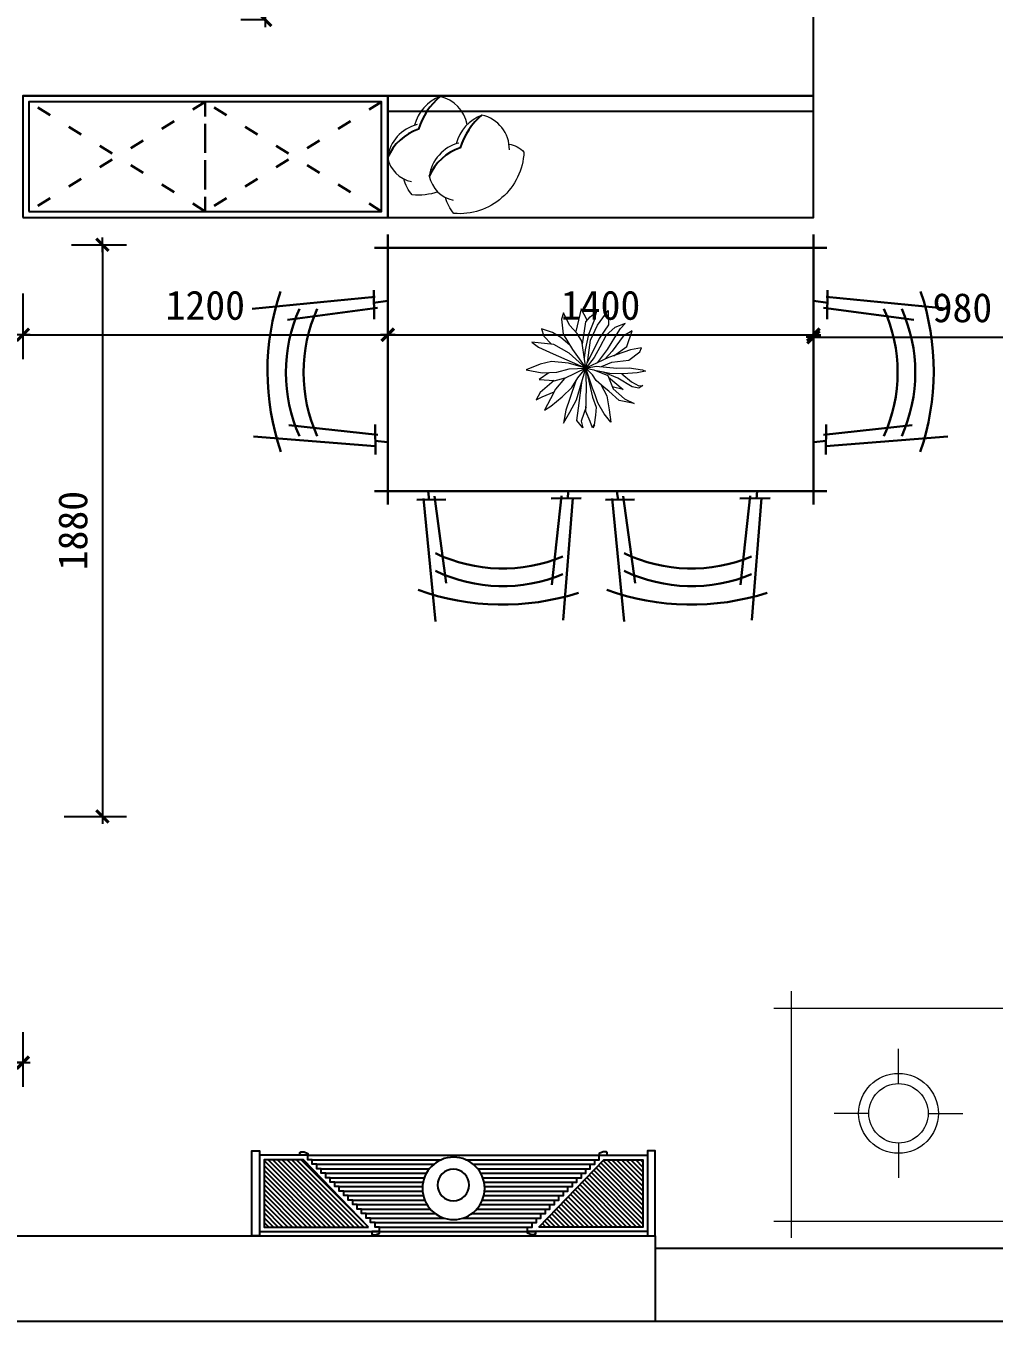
# Model space of a CAD drawing. Header units: millimetres. Extents: x -113526 to 211532, y -79714 to 28306.
# Drawn here: x 127512 to 130696, y -13280 to -9020 of the extents above; entities that cross this region are included whole.
import ezdxf

# ---------------------------------------------------------------- set-up
doc = ezdxf.new("R2010")
doc.units = ezdxf.units.MM
doc.header["$PDMODE"] = 35
doc.linetypes.add('ACAD_ISO03W100', pattern=[30, 12, -18])
doc.linetypes.add('CONTINOUS', pattern=[0])
for name, color, linetype in [('$Longfin_AP_HATCH', 1, 'Continuous'), ('3粗线2 家具造型  - 7号线', 7, 'Continuous'), ('平面。', 4, 'Continuous'), ('标注', 8, 'Continuous')]:
    doc.layers.add(name, color=color, linetype=linetype)
for name, color, linetype, lineweight in [('0.15', 3, 'Continuous', 15), ('WALL', 160, 'Continuous', 30), ('地面', 155, 'Continuous', 5), ('墙线', 7, 'CONTINOUS', 30), ('家具线', 135, 'Continuous', 18), ('植物', 64, 'Continuous', 9)]:
    doc.layers.add(name, color=color, linetype=linetype, lineweight=lineweight)
doc.styles.add('DIM', font='txt')
doc.styles.add('标准', font='simhei.ttf')
doc.dimstyles.new('A3 HBA_80', dxfattribs={"dimscale": 80, "dimtxt": 2, "dimasz": 0.03, "dimexe": 2, "dimexo": 2.5, "dimgap": 0.6, "dimtad": 1, "dimdec": 0, "dimzin": 0, "dimdsep": 46, "dimtxsty": '标准', "dimblk": 'HBA_DIMENSION_TICK', "dimcen": 0, "dimclrd": 1, "dimclre": 1, "dimclrt": 2, "dimadec": 0, "dimazin": 0, "dimtfac": 1, "dimtdec": 0, "dimtix": 1, "dimtmove": 2, "dimatfit": 3, "dimldrblk": 'DOT', "dimfxl": 1, "dimtvp": 1, "dimtolj": 1, "dimtzin": 0, "dimarcsym": 0})

# ---------------------------------------------------------------- blocks, each defined once
blk = doc.blocks.new('dsfbN')
at = {"color": 8}
blk.add_lwpolyline([(173732475.5, 71137090.8, -0.14773), (173732557.5, 71136951.3, -0.213343), (173732677.8, 71136828.2, -0.178662)], format="xyb", dxfattribs=at)
at = {"layer": '0.15', "color": 4, "linetype": 'ByBlock'}
for points in [[(173732355.2, 71136954, -0.356772), (173732475.5, 71137090.8, -0.249542), (173732574.6, 71136966.9, 9.61688)], [(173732358.1, 71136978.1, 0.165541), (173732295, 71136948.5, 0.425989), (173732568.4, 71136680.5, 0.121523), (173732606.1, 71136744.1, -7.115464)], [(173732564, 71136970.6, -0.306663), (173732677.8, 71136828.2, -0.30633), (173732573.9, 71136735.2, 0.872847)]]:
    blk.add_lwpolyline(points, format="xyb", dxfattribs=at)
blk = doc.blocks.new('DGBAehnrgm')
at = {"color": 8}
blk.add_lwpolyline([(173732475.5, 71137090.8, -0.14773), (173732557.5, 71136951.3, -0.213343), (173732677.8, 71136828.2, -0.178662)], format="xyb", dxfattribs=at)
at = {"layer": '0.15', "color": 4, "linetype": 'ByBlock'}
for points in [[(173732358.9, 71136981.9, -0.302541), (173732475.5, 71137090.8, -0.249542), (173732574.6, 71136966.9)], [(173732564, 71136970.6, -0.306663), (173732677.8, 71136828.2, -0.30633), (173732573.9, 71136735.2, 0.872847)], [(173732463.8, 71136698.6, 0.100993), (173732568.4, 71136680.5, 0.121523), (173732606.1, 71136744.1)]]:
    blk.add_lwpolyline(points, format="xyb", dxfattribs=at)
at = {"layer": '$Longfin_AP_HATCH', "color": 2}
blk.add_blockref('dsfbN', (-175.5, -66.5), dxfattribs=at)
blk = doc.blocks.new('HBA_DIMENSION_TICK')
at = {"color": 0, "linetype": 'ByBlock'}
for p, q in [((-10, 0), (0, 0)), ((0, 0), (10, 0))]:
    blk.add_line(p, q, dxfattribs=at)
at = {"color": 50, "linetype": 'ByBlock'}
blk.add_solid([(-10, -7), (-7, -10), (7, 10), (10, 7)], dxfattribs=at)
blk = doc.blocks.new('*D225')
at = {"color": 157, "lineweight": -2, "transparency": 16777216}
for p, q in [((125102.1, -12329.7), (125102.1, -12509.7)), ((127502.1, -12329.7), (127502.1, -12509.7)), ((127499.7, -12429.7), (125104.5, -12429.7))]:
    blk.add_line(p, q, dxfattribs=at)
at = {"layer": 'Defpoints', "color": 0, "transparency": 16777216}
for p in [(125102.1, -12169.7), (127502.1, -12169.7), (125102.1, -12429.7)]:
    blk.add_point(p, dxfattribs=at)
at = {"color": 157, "lineweight": -2, "transparency": 16777216, "xscale": 2.4, "yscale": 2.4, "zscale": 2.4, "rotation": 180}
blk.add_blockref('HBA_DIMENSION_TICK', (125102.1, -12429.7), dxfattribs=at)
at = {"color": 157, "lineweight": -2, "transparency": 16777216, "xscale": 2.4, "yscale": 2.4, "zscale": 2.4}
blk.add_blockref('HBA_DIMENSION_TICK', (127502.1, -12429.7), dxfattribs=at)
at = {"color": 2, "transparency": 16777216, "insert": (126302.1, -12333.2), "char_height": 96, "attachment_point": 5, "style": '标准'}
blk.add_mtext('\\A1;2400', dxfattribs=at)
blk = doc.blocks.new('_Dot')
at = {"color": 0, "linetype": 'ByBlock', "lineweight": -2}
blk.add_line((-0.5, 0), (-1, 0), dxfattribs=at)
at = {"color": 0, "linetype": 'ByBlock', "const_width": 0.5}
blk.add_lwpolyline([(-0.25, 0, 1), (0.25, 0, 1)], format="xyb", close=True, dxfattribs=at)
blk = doc.blocks.new('*D230')
at = {"color": 157, "lineweight": -2, "transparency": 16777216}
for p, q in [((128299.3, -7609.7), (128219.3, -7609.7)), ((128299.3, -8997.3), (128299.3, -7612.1)), ((128299.3, -8999.7), (128219.3, -8999.7))]:
    blk.add_line(p, q, dxfattribs=at)
at = {"layer": 'Defpoints', "color": 0, "transparency": 16777216}
for p in [(128299.3, -7609.7), (128325.6, -7609.7), (128325.6, -8999.7)]:
    blk.add_point(p, dxfattribs=at)
at = {"color": 157, "lineweight": -2, "transparency": 16777216, "xscale": 2.4, "yscale": 2.4, "zscale": 2.4}
for p, rotation in [((128299.3, -7609.7), 90), ((128299.3, -8999.7), 270)]:
    blk.add_blockref('HBA_DIMENSION_TICK', p, dxfattribs=dict(at, rotation=rotation))
at = {"color": 2, "transparency": 16777216, "insert": (128202.7, -8304.7), "char_height": 96, "attachment_point": 5, "rotation": 90, "style": '标准'}
blk.add_mtext('\\A1;1390', dxfattribs=at)
blk = doc.blocks.new('sdfghgmd')
at = {"layer": 'WALL', "color": 4}
for p, q in [((129929.7, -10325), (129898.8, -10725.7)), ((130350, -10320.7), (130389.5, -10725.2)), ((129750.7, -10722.9), (129750.7, -12210.4)), ((129970, -10725), (129870.5, -10726)), ((129915.4, -10723.9), (129911, -10766.6)), ((130411.1, -10720.5), (130315.8, -10721.5)), ((130370.3, -10719.3), (130376.1, -10766.6)), ((130550.7, -12210.4), (130550.7, -10722.9)), ((130594.4, -10766.6), (129706.9, -10766.6)), ((129721.6, -10862.5), (129722.6, -10957.9)), ((129321.8, -10923.7), (129726.3, -10884.1)), ((129720.3, -10903.4), (129750.7, -10899.6)), ((129726.1, -11303.6), (129727.1, -11403.1)), ((129326, -11343.9), (129726.8, -11374.9)), ((129725, -11358.3), (129750.7, -11360.9)), ((129721.6, -11483.3), (129722.6, -11578.6)), ((129321.8, -11544.4), (129726.3, -11504.9)), ((129720.3, -11524.1), (129750.7, -11520.4)), ((129726.1, -11924.3), (129727.1, -12023.8)), ((129326, -11964.6), (129726.8, -11995.6)), ((129725, -11979), (129750.7, -11981.6)), ((129706.9, -12166.6), (130594.4, -12166.6)), ((129915.4, -12209.4), (129911, -12166.6)), ((130370.3, -12214), (130376.1, -12166.6)), ((129970, -12208.3), (129870.5, -12207.3)), ((129929.7, -12608.3), (129898.8, -12207.6)), ((130411.1, -12212.8), (130315.8, -12211.8)), ((130350, -12612.6), (130389.5, -12208.1))]:
    blk.add_line(p, q, dxfattribs=at)
at = {"layer": 'WALL', "color": 8}
for p, q in [((130314.3, -10436.8), (130353.1, -10733.3)), ((129967.8, -10441.5), (129935.3, -10733.7)), ((129448.1, -10959.3), (129734.4, -10920.6)), ((129442.6, -11305.8), (129734.8, -11338.3)), ((129448.1, -11580), (129734.4, -11541.3)), ((129442.6, -11926.5), (129734.8, -11959.1)), ((129967.8, -12491.8), (129935.3, -12199.6)), ((130314.3, -12496.5), (130353.1, -12200))]:
    blk.add_line(p, q, dxfattribs=at)
at = {"layer": 'WALL', "color": 4}
for centre, radius, start, end in [((130145, -11193.4), 822.3, 71.4009, 108.8399), ((130199.7, -11143.8), 822.6, 160.2861, 197.7196), ((130199.7, -11764.5), 822.6, 160.2861, 197.7196), ((130145, -11739.9), 822.3, 251.1601, 288.5991)]:
    blk.add_arc(centre, radius, start, end, dxfattribs=at)
at = {"layer": 'WALL', "color": 8}
for centre, radius, start, end in [((130140.4, -10942.8), 511.2, 65.8292, 114.1708), ((130141, -11001), 511.2, 65.8292, 114.1708), ((129949.2, -11144.7), 511.5, 154.4276, 202.7549), ((130007.4, -11144.1), 511.5, 154.4276, 202.7549), ((130007.4, -11764.9), 511.5, 154.4276, 202.7549), ((129949.2, -11765.5), 511.5, 154.4276, 202.7549), ((130141, -11932.3), 511.2, 245.8292, 294.1708), ((130140.4, -11990.5), 511.2, 245.8292, 294.1708)]:
    blk.add_arc(centre, radius, start, end, dxfattribs=at)
at = {"layer": '标注', "color": 8}
blk.add_line((129969, -11445.1), (129959.2, -11440.3), dxfattribs=at)
at = {"layer": '植物', "color": 8, "lineweight": 5}
for p, q in [((130149.9, -11221.5), (130140.1, -11274)), ((130167.9, -11268.3), (130149.9, -11221.5)), ((130240.3, -11240.9), (130223.7, -11262.7)), ((130232.7, -11312.7), (130240.3, -11240.9)), ((130016.5, -11282), (130030, -11303)), ((130054.2, -11301.4), (130016.5, -11282)), ((130075.3, -11267.5), (130050.4, -11254.6)), ((130050.4, -11254.6), (130060.2, -11274.8)), ((130060.2, -11274.8), (130076.8, -11313.5)), ((130114.4, -11314.3), (130075.3, -11267.5)), ((130117.5, -11264.3), (130114.4, -11314.3)), ((130140.1, -11296.6), (130117.5, -11264.3)), ((130140.1, -11274), (130141.6, -11323.2)), ((130177, -11305.5), (130167.9, -11268.3)), ((130223.7, -11262.7), (130201.9, -11310.3)), ((130259.9, -11279.6), (130234.2, -11305.5)), ((130284.7, -11272.3), (130259.9, -11279.6)), ((130272.7, -11308.7), (130284.7, -11272.3)), ((130030, -11303), (130060.2, -11340.2)), ((130085.8, -11318.4), (130054.2, -11301.4)), ((130121.2, -11348.2), (130085.8, -11318.4)), ((130113.7, -11314.3), (130122.7, -11349.9)), ((130141.6, -11323.2), (130152.9, -11362.8)), ((130201.9, -11310.3), (130155.2, -11418.1)), ((130171.7, -11361.2), (130177, -11305.5)), ((130204.1, -11362.8), (130232.7, -11312.7)), ((130256.1, -11336.1), (130272.7, -11308.7)), ((130017.2, -11352.3), (129974.3, -11344.2)), ((129974.3, -11344.2), (130009.7, -11366)), ((130009.7, -11366), (130051.1, -11387)), ((130054.9, -11365.2), (130017.2, -11352.3)), ((130113.4, -11385.4), (130054.9, -11365.2)), ((130060.2, -11340.2), (130091.8, -11371.7)), ((130091.8, -11371.7), (130123.5, -11391.8)), ((130155.2, -11418.1), (130121.2, -11348.2)), ((130152.9, -11362.8), (130155.2, -11418.1)), ((130155.2, -11418.1), (130171.7, -11361.2)), ((130155.2, -11418.1), (130204.1, -11362.8)), ((130216.2, -11374.1), (130155.2, -11418.1)), ((130266.7, -11343.4), (130216.2, -11374.1)), ((130230.9, -11365.1), (130256.1, -11336.1)), ((130315.6, -11337.8), (130266.7, -11343.4)), ((130268.9, -11389.4), (130296, -11364.4)), ((130296, -11364.4), (130336.7, -11344.2)), ((130336.7, -11344.2), (130315.6, -11337.8)), ((129959.2, -11408), (129982.6, -11388.6)), ((129980.3, -11402.3), (129959.2, -11408)), ((130027.8, -11418.8), (129980.3, -11402.3)), ((129982.6, -11388.6), (130023.3, -11394.3)), ((130023.3, -11394.3), (130115.6, -11406.3)), ((130051.1, -11387), (130155.2, -11418.1)), ((130123.5, -11391.8), (130155.2, -11418.1)), ((130155.2, -11418.1), (130200.3, -11411.2)), ((130214.7, -11416.1), (130187.3, -11413)), ((130200.3, -11411.2), (130243.3, -11404.8)), ((130265.9, -11427.4), (130214.7, -11416.1)), ((130233.5, -11407.2), (130307.3, -11417.7)), ((130243.3, -11404.8), (130268.9, -11389.4)), ((130350.3, -11403.1), (130275.7, -11385.4)), ((130312.3, -11422), (130350.3, -11403.1)), ((129959.2, -11440.3), (129979.6, -11432.2)), ((129999.9, -11450), (129969, -11445.1)), ((129979.6, -11432.2), (130012, -11418.5)), ((130026.3, -11451.6), (129999.9, -11450)), ((130004.4, -11478.2), (130041.3, -11457.2)), ((130012, -11418.5), (130048.9, -11419.3)), ((130059.4, -11439.5), (130026.3, -11451.6)), ((130041.3, -11457.2), (130067, -11448.4)), ((130048.9, -11419.3), (130095.6, -11420.1)), ((130155.2, -11418.1), (130059.4, -11439.5)), ((130067, -11448.4), (130089.6, -11440.3)), ((130089.6, -11440.3), (130155.2, -11418.1)), ((130091.1, -11478.2), (130114.4, -11452.4)), ((130095.6, -11420.1), (130155.2, -11418.1)), ((130114.4, -11452.4), (130133.3, -11439.5)), ((130149.9, -11444.3), (130130.3, -11490.3)), ((130133.3, -11439.5), (130155.2, -11418.1)), ((130137.8, -11496.8), (130146, -11453.3)), ((130155.2, -11418.1), (130149.9, -11444.3)), ((130161.9, -11451.6), (130154.4, -11520.2)), ((130190.5, -11445.9), (130155.2, -11418.1)), ((130155.2, -11418.1), (130161.9, -11451.6)), ((130189.8, -11492.7), (130155.2, -11418.1)), ((130155.2, -11418.1), (130181.5, -11424.9)), ((130252.3, -11462.1), (130172.9, -11422.7)), ((130172.9, -11456.3), (130216.2, -11489.5)), ((130181.5, -11424.9), (130247.1, -11433.8)), ((130224.5, -11464.5), (130190.5, -11445.9)), ((130247.1, -11433.8), (130296, -11456.4)), ((130309.6, -11444.3), (130265.9, -11427.4)), ((130296, -11456.4), (130345, -11492)), ((130307.3, -11417.7), (130323.9, -11432.2)), ((130346.5, -11454.8), (130309.6, -11444.3)), ((130323.9, -11432.2), (130336.7, -11449.2)), ((130336.7, -11449.2), (130346.5, -11454.8)), ((129977.3, -11500), (130004.4, -11478.2)), ((130018, -11495.2), (129977.3, -11500)), ((130064, -11487.1), (130018, -11495.2)), ((130048.1, -11527.5), (130079, -11493.6)), ((130100.8, -11467.4), (130064, -11487.1)), ((130079, -11493.6), (130091.1, -11478.2)), ((130125, -11492.7), (130084.3, -11541.2)), ((130130.3, -11490.3), (130087.3, -11508.1)), ((130122, -11523.4), (130141.9, -11476.1)), ((130136.3, -11540.4), (130137.8, -11496.8)), ((130159.9, -11470.1), (130174.7, -11503.3)), ((130210.9, -11504.9), (130185.3, -11481.4)), ((130215.4, -11565.4), (130189.8, -11492.7)), ((130216.2, -11489.5), (130256.1, -11513.7)), ((130263.6, -11485.5), (130224.5, -11464.5)), ((130297.5, -11492.7), (130252.3, -11462.1)), ((130288.5, -11513.7), (130263.6, -11485.5)), ((130345, -11492), (130297.5, -11492.7)), ((130039.1, -11577.5), (130048.1, -11527.5)), ((130087.3, -11508.1), (130054.2, -11545.2)), ((130084.3, -11541.2), (130093.3, -11504.9)), ((130093.3, -11570.3), (130122, -11523.4)), ((130136.4, -11536.4), (130109.9, -11568.6)), ((130139.3, -11586.4), (130136.3, -11540.4)), ((130154.4, -11520.2), (130155.9, -11560.6)), ((130174.7, -11503.3), (130180.8, -11559)), ((130196, -11510.4), (130226.7, -11553.3)), ((130259.9, -11541.2), (130210.9, -11504.9)), ((130256.1, -11513.7), (130285.5, -11532.3)), ((130277.9, -11570.3), (130259.9, -11541.2)), ((130285.5, -11532.3), (130302.1, -11547.7)), ((130302.1, -11547.7), (130288.5, -11513.7)), ((130054.2, -11545.2), (130039.1, -11577.5)), ((130088.8, -11592.1), (130093.3, -11570.3)), ((130109.9, -11568.6), (130097.1, -11592.1)), ((130145.3, -11614.7), (130139.3, -11586.4)), ((130155.9, -11560.6), (130149.1, -11605)), ((130180.8, -11559), (130208.6, -11596.1)), ((130222.2, -11601.7), (130215.4, -11565.4)), ((130226.7, -11553.3), (130277.9, -11570.3)), ((130097.9, -11605.8), (130088.8, -11592.1)), ((130097.1, -11592.1), (130097.9, -11605.8)), ((130149.1, -11605), (130145.3, -11614.7)), ((130208.6, -11596.1), (130222.2, -11601.7))]:
    blk.add_line(p, q, dxfattribs=at)
at = {"layer": '植物', "color": 8, "lineweight": 5, "style": 'DIM', "flags": 1}
for tag in ['XVALUE', 'YVALUE']:
    blk.add_attdef(tag, (130155.2, -11418.1), '', height=0.00258, rotation=180, dxfattribs=at)
blk = doc.blocks.new('fgmfgh')
at = {"color": 252, "ltscale": 0.01, "true_color": 0x939598}
for p, q in [((131387.3, -21090.7), (131387.3, -20314.7)), ((132087.3, -20314.7), (132087.3, -21094.8)), ((132219.7, -21094.8), (132219.7, -20318.7)), ((132919.7, -20318.7), (132919.7, -21098.8)), ((131354.3, -20356.8), (132130.4, -20356.8)), ((132186.7, -20360.9), (132962.8, -20360.9)), ((132219.7, -20569.4), (132087.3, -20569.4)), ((132126.2, -21056.8), (131344, -21056.8)), ((132958.6, -21060.9), (132176.4, -21060.9))]:
    blk.add_line(p, q, dxfattribs=at)
at = {"layer": '地面', "color": 4}
for p, q in [((133987.4, -22197.5), (133987.4, -20616.4)), ((131187.8, -21422.2), (131187.8, -22222.5)), ((131121.3, -22143.8), (134041.9, -22143.8))]:
    blk.add_line(p, q, dxfattribs=at)
at = {"layer": '地面', "color": 8}
for p, q in [((134145.7, -22356.2), (134145.7, -20939.3)), ((131028, -21360.2), (131028, -22381.2)), ((130381.9, -21761.1), (130381.9, -21646.9)), ((130284.2, -21858.8), (130170.1, -21858.8)), ((130479.5, -21858.8), (130593.7, -21858.8)), ((130381.9, -21956.4), (130381.9, -22070.6)), ((130953.3, -22285.7), (134208.4, -22285.7))]:
    blk.add_line(p, q, dxfattribs=at)
blk.add_circle((130381.9, -21858.8), 97.6, dxfattribs=at)
at = {"layer": '家具线'}
for p, q in [((133287.4, -20611), (133287.4, -21422.2)), ((134041.9, -20655.1), (133252.2, -20655.1)), ((134196, -20966.2), (134003.8, -20966.2)), ((130029.4, -21456.8), (130029.4, -22268.2)), ((130729.4, -21456.8), (130729.4, -22268.2)), ((130795.6, -21514.5), (129972.2, -21514.5)), ((130795.6, -22214.5), (129972.2, -22214.5))]:
    blk.add_line(p, q, dxfattribs=at)
at = {"layer": '家具线', "color": 8}
for p, q in [((134003.8, -22200.1), (134003.8, -20617)), ((131171.4, -21422.6), (131171.4, -22223.1)), ((131887.8, -22143.8), (131887.8, -21422.6)), ((132587.8, -22143.8), (132587.8, -21422.6)), ((133287.8, -22143.8), (133287.8, -21422.6)), ((133287.4, -22160.2), (131120.9, -22160.2)), ((131121.3, -22160.2), (134041.9, -22160.2))]:
    blk.add_line(p, q, dxfattribs=at)
at = {"layer": '家具线', "color": 4}
for p, q in [((134162.1, -22356.2), (134162.1, -20939.3)), ((131011.6, -21360.2), (131011.6, -22381.2)), ((133287.4, -21422.2), (130954.6, -21422.2)), ((130953.3, -22302.1), (134208.4, -22302.1))]:
    blk.add_line(p, q, dxfattribs=at)
at = {"layer": '家具线', "color": 8}
blk.add_circle((130381.9, -21858.8), 131.2, dxfattribs=at)
blk = doc.blocks.new('*D269')
at = {"color": 157, "lineweight": -2, "transparency": 16777216}
for p, q in [((127662.1, -9739.7), (127843.5, -9739.7)), ((127763.5, -9742.1), (127763.5, -11617.4)), ((127638.1, -11619.8), (127843.5, -11619.8))]:
    blk.add_line(p, q, dxfattribs=at)
at = {"layer": 'Defpoints', "color": 0, "transparency": 16777216}
for p in [(127502.1, -9739.7), (127478.1, -11619.8), (127763.5, -11619.8)]:
    blk.add_point(p, dxfattribs=at)
at = {"color": 157, "lineweight": -2, "transparency": 16777216, "xscale": 2.4, "yscale": 2.4, "zscale": 2.4}
for p, rotation in [((127763.5, -9739.7), 90), ((127763.5, -11619.8), 270)]:
    blk.add_blockref('HBA_DIMENSION_TICK', p, dxfattribs=dict(at, rotation=rotation))
at = {"color": 2, "transparency": 16777216, "insert": (127667, -10679.8), "char_height": 96, "attachment_point": 5, "rotation": 90, "style": '标准'}
blk.add_mtext('\\A1;1880', dxfattribs=at)
blk = doc.blocks.new('*D270')
at = {"color": 157, "lineweight": -2, "transparency": 16777216}
for p, q in [((128702.1, -9809.7), (128702.1, -10115.6)), ((127502.1, -9899.7), (127502.1, -10115.6)), ((127504.5, -10035.6), (128699.7, -10035.6))]:
    blk.add_line(p, q, dxfattribs=at)
at = {"layer": 'Defpoints', "color": 0, "transparency": 16777216}
for p in [(128702.1, -9649.7), (127502.1, -9739.7), (128702.1, -10035.6)]:
    blk.add_point(p, dxfattribs=at)
at = {"color": 157, "lineweight": -2, "transparency": 16777216, "xscale": 2.4, "yscale": 2.4, "zscale": 2.4, "rotation": 180}
blk.add_blockref('HBA_DIMENSION_TICK', (127502.1, -10035.6), dxfattribs=at)
at = {"color": 157, "lineweight": -2, "transparency": 16777216, "xscale": 2.4, "yscale": 2.4, "zscale": 2.4}
blk.add_blockref('HBA_DIMENSION_TICK', (128702.1, -10035.6), dxfattribs=at)
at = {"color": 2, "transparency": 16777216, "insert": (128102.1, -9939.1), "char_height": 96, "attachment_point": 5, "style": '标准'}
blk.add_mtext('\\A1;1200', dxfattribs=at)
blk = doc.blocks.new('*D271')
at = {"color": 157, "lineweight": -2, "transparency": 16777216}
for p, q in [((128702.1, -9809.7), (128702.1, -10115.6)), ((130102.1, -9809.7), (130102.1, -10115.6)), ((128704.5, -10035.6), (130099.7, -10035.6))]:
    blk.add_line(p, q, dxfattribs=at)
at = {"layer": 'Defpoints', "color": 0, "transparency": 16777216}
for p in [(128702.1, -9649.7), (130102.1, -9649.7), (130102.1, -10035.6)]:
    blk.add_point(p, dxfattribs=at)
at = {"color": 157, "lineweight": -2, "transparency": 16777216, "xscale": 2.4, "yscale": 2.4, "zscale": 2.4, "rotation": 180}
blk.add_blockref('HBA_DIMENSION_TICK', (128702.1, -10035.6), dxfattribs=at)
at = {"color": 157, "lineweight": -2, "transparency": 16777216, "xscale": 2.4, "yscale": 2.4, "zscale": 2.4}
blk.add_blockref('HBA_DIMENSION_TICK', (130102.1, -10035.6), dxfattribs=at)
at = {"color": 2, "transparency": 16777216, "insert": (129402.1, -9939.1), "char_height": 96, "attachment_point": 5, "style": '标准'}
blk.add_mtext('\\A1;1400', dxfattribs=at)
blk = doc.blocks.new('hhgg')
at = {"layer": '平面。', "ltscale": 2}
h = blk.add_hatch(dxfattribs=at)
h.set_pattern_fill('_USER', color=250, scale=15, angle=45, style=0, pattern_type=0)
h.set_pattern_definition([(45, (-25802.984, 106574.433), (-10.6066, 10.6066), [])])
h.paths.add_polyline_path([(-25302.7, 106874.4), (-25593, 106574.4), (-25768, 106574.4), (-25768, 106874.4)])
h = blk.add_hatch(dxfattribs=at)
h.set_pattern_fill('_USER', color=250, scale=15, angle=45, style=0, pattern_type=0)
h.set_pattern_definition([(45, (-332295.21, -92649.245), (-10.6066017, 10.6066017), [])])
h.paths.add_polyline_path([(-24078, 106874.4), (-24543.3, 106874.4), (-24253, 106574.4), (-24078, 106574.4)])
at = {"color": 4, "ltscale": 2}
for points in [[(-25823, 106914.4), (-25823, 106534.4), (-25788, 106534.4), (-25788, 106534.4), (-25788, 106914.4), (-25823, 106914.4), (-25823, 106914.4)], [(-24023, 106914.4), (-24023, 106534.4), (-24058, 106534.4), (-24058, 106534.4), (-24058, 106914.4), (-24023, 106914.4), (-24023, 106914.4)]]:
    blk.add_lwpolyline(points, dxfattribs=at)
at = {"layer": '3粗线2 家具造型  - 7号线', "color": 250}
for points in [[(-25253, 106894.4), (-25288, 106894.4), (-25288, 106906.2), (-25284.8, 106906.2), (-25284.8, 106909.4), (-25270.1, 106909.4), (-25270.1, 106909.4), (-25253, 106901.7), (-25253, 106901.7), (-25253, 106894.4)], [(-24593, 106894.4), (-24558, 106894.4), (-24558, 106906.2), (-24561.2, 106906.2), (-24561.2, 106909.4), (-24575.9, 106909.4), (-24575.9, 106909.4), (-24593, 106901.7), (-24593, 106901.7), (-24593, 106894.4)], [(-25573, 106554.4), (-25608, 106554.4), (-25608, 106542.7), (-25604.8, 106542.7), (-25604.8, 106539.5), (-25590.1, 106539.5), (-25590.1, 106539.5), (-25573, 106547.2), (-25573, 106547.2), (-25573, 106554.4)], [(-24273, 106554.4), (-24238, 106554.4), (-24238, 106542.7), (-24241.2, 106542.7), (-24241.2, 106539.5), (-24255.9, 106539.5), (-24255.9, 106539.5), (-24273, 106547.2), (-24273, 106547.2), (-24273, 106554.4)]]:
    blk.add_lwpolyline(points, close=True, dxfattribs=at)
at = {"layer": '平面。', "color": 4, "ltscale": 2}
for p, q in [((-25253, 106894.4), (-24593, 106894.4)), ((-25573, 106554.4), (-24273, 106554.4))]:
    blk.add_line(p, q, dxfattribs=at)
at = {"layer": '平面。', "color": 250, "ltscale": 2}
for p, q in [((-25273, 106854.4), (-24573, 106854.4)), ((-25253, 106874.4), (-24593, 106874.4)), ((-25333, 106794.4), (-25026.8, 106794.4)), ((-25313, 106814.4), (-25004.8, 106814.4)), ((-25293, 106834.4), (-24965.4, 106834.4)), ((-24880.6, 106834.4), (-24553, 106834.4)), ((-24841.2, 106814.4), (-24533, 106814.4)), ((-24819.1, 106794.4), (-24513, 106794.4)), ((-25393, 106734.4), (-25058.1, 106734.4)), ((-25373, 106754.4), (-25051.7, 106754.4)), ((-25353, 106774.4), (-25041.6, 106774.4)), ((-24804.4, 106774.4), (-24493, 106774.4)), ((-24794.3, 106754.4), (-24473, 106754.4)), ((-24787.9, 106734.4), (-24453, 106734.4)), ((-25453, 106674.4), (-25059.1, 106674.4)), ((-25433, 106694.4), (-25061.7, 106694.4)), ((-25413, 106714.4), (-25061.4, 106714.4)), ((-24786.9, 106674.4), (-24393, 106674.4)), ((-24784.6, 106714.4), (-24433, 106714.4)), ((-24784.3, 106694.4), (-24413, 106694.4)), ((-25513, 106614.4), (-25030.7, 106614.4)), ((-25493, 106634.4), (-25044.3, 106634.4)), ((-25473, 106654.4), (-25053.5, 106654.4)), ((-24815.3, 106614.4), (-24333, 106614.4)), ((-24801.7, 106634.4), (-24353, 106634.4)), ((-24792.5, 106654.4), (-24373, 106654.4)), ((-25553, 106574.4), (-24977.6, 106574.4)), ((-25533, 106594.4), (-25010.7, 106594.4)), ((-24868.3, 106574.4), (-24293, 106574.4)), ((-24835.3, 106594.4), (-24313, 106594.4))]:
    blk.add_line(p, q, dxfattribs=at)
at = {"layer": '平面。', "color": 4, "ltscale": 2}
for points in [[(-25253, 106894.4), (-25253, 106874.4), (-25273, 106874.4), (-25273, 106854.4), (-25293, 106854.4), (-25293, 106834.4), (-25313, 106834.4), (-25313, 106814.4), (-25333, 106814.4), (-25333, 106794.4), (-25353, 106794.4), (-25353, 106774.4), (-25373, 106774.4), (-25373, 106754.4), (-25393, 106754.4), (-25393, 106734.4), (-25413, 106734.4), (-25413, 106714.4), (-25433, 106714.4), (-25433, 106694.4), (-25453, 106694.4), (-25453, 106674.4), (-25473, 106674.4), (-25473, 106654.4), (-25493, 106654.4), (-25493, 106634.4), (-25513, 106634.4), (-25513, 106614.4), (-25533, 106614.4), (-25533, 106594.4), (-25553, 106594.4), (-25553, 106574.4), (-25573, 106574.4), (-25573, 106554.4), (-25788, 106554.4)], [(-25788, 106894.4), (-25253, 106894.4)], [(-24593, 106894.4), (-24593, 106874.4), (-24573, 106874.4), (-24573, 106854.4), (-24553, 106854.4), (-24553, 106834.4), (-24533, 106834.4), (-24533, 106814.4), (-24513, 106814.4), (-24513, 106794.4), (-24493, 106794.4), (-24493, 106774.4), (-24473, 106774.4), (-24473, 106754.4), (-24453, 106754.4), (-24453, 106734.4), (-24433, 106734.4), (-24433, 106714.4), (-24413, 106714.4), (-24413, 106694.4), (-24393, 106694.4), (-24393, 106674.4), (-24373, 106674.4), (-24373, 106654.4), (-24353, 106654.4), (-24353, 106634.4), (-24333, 106634.4), (-24333, 106614.4), (-24313, 106614.4), (-24313, 106594.4), (-24293, 106594.4), (-24293, 106574.4), (-24273, 106574.4), (-24273, 106554.4), (-24058, 106554.4)], [(-24058, 106894.4), (-24593, 106894.4)]]:
    blk.add_lwpolyline(points, dxfattribs=at)
at = {"layer": '平面。', "color": 250, "ltscale": 2}
for points in [[(-25233, 106894.4), (-25233, 106894.4)], [(-25302.7, 106874.4), (-25593, 106574.4), (-25768, 106574.4), (-25768, 106874.4), (-25302.7, 106874.4)], [(-24543.3, 106874.4), (-24253, 106574.4), (-24078, 106574.4), (-24078, 106874.4), (-24543.3, 106874.4)]]:
    blk.add_lwpolyline(points, close=True, dxfattribs=at)
blk.add_lwpolyline([(-24553, 106884.4), (-24553, 106884.4)], dxfattribs=at)
for centre, radius in [((-24923, 106702.1), 138.9), ((-24923.8, 106687.1), 70.2)]:
    blk.add_circle(centre, radius, dxfattribs=at)
blk = doc.blocks.new('*D272')
at = {"color": 157, "lineweight": -2, "transparency": 16777216}
for p, q in [((130102.1, -9809.7), (130102.1, -10123.6)), ((131082.1, -9809.7), (131082.1, -10123.6)), ((130104.5, -10043.6), (131079.7, -10043.6))]:
    blk.add_line(p, q, dxfattribs=at)
at = {"layer": 'Defpoints', "color": 0, "transparency": 16777216}
for p in [(130102.1, -9649.7), (131082.1, -9649.7), (131082.1, -10043.6)]:
    blk.add_point(p, dxfattribs=at)
at = {"color": 157, "lineweight": -2, "transparency": 16777216, "xscale": 2.4, "yscale": 2.4, "zscale": 2.4, "rotation": 180}
blk.add_blockref('HBA_DIMENSION_TICK', (130102.1, -10043.6), dxfattribs=at)
at = {"color": 157, "lineweight": -2, "transparency": 16777216, "xscale": 2.4, "yscale": 2.4, "zscale": 2.4}
blk.add_blockref('HBA_DIMENSION_TICK', (131082.1, -10043.6), dxfattribs=at)
at = {"color": 2, "transparency": 16777216, "insert": (130592.1, -9947.1), "char_height": 96, "attachment_point": 5, "style": '标准'}
blk.add_mtext('\\A1;980', dxfattribs=at)

msp = doc.modelspace()

# ---------------------------------------------------------------- linework, layer by layer
at = {"ltscale": 200}
for p, q in [((130102.1, -9249.7), (130102.1, -8349.7)), ((127502.1, -9249.7), (130102.1, -9249.7)), ((127132.1, -12999.7), (129582.1, -12999.7)), ((129582.1, -12999.7), (129582.1, -13279.7)), ((129582.1, -13039.7), (134162.1, -13039.7)), ((126102.1, -13279.7), (135642.1, -13279.7))]:
    msp.add_line(p, q, dxfattribs=at)
at = {"color": 8}
msp.add_line((128702.1, -9299.7), (130102.1, -9299.7), dxfattribs=at)
at = {"color": 4}
for points in [[(127502.1, -9649.7), (128702.1, -9649.7), (128702.1, -9249.7), (127502.1, -9249.7)], [(130102.1, -9249.7), (128702.1, -9249.7), (128702.1, -9649.7), (130102.1, -9649.7)]]:
    msp.add_lwpolyline(points, close=True, dxfattribs=at)
at = {"color": 8}
msp.add_lwpolyline([(127522.1, -9629.7), (128682.1, -9629.7), (128682.1, -9269.7), (127522.1, -9269.7)], close=True, dxfattribs=at)
at = {"layer": '墙线', "color": 250, "linetype": 'ACAD_ISO03W100', "ltscale": 4}
for points in [[(128682.1, -9269.7), (128102.1, -9629.7), (128102.1, -9269.7), (127522.1, -9629.7)], [(128682.1, -9629.7), (128102.1, -9269.7), (128102.1, -9629.7), (127522.1, -9269.7)]]:
    msp.add_lwpolyline(points, dxfattribs=at)

# ---------------------------------------------------------------- block references
at = {"layer": '$Longfin_AP_HATCH', "color": 2, "xscale": -0.7999999999997494, "yscale": 0.7999999999999545, "zscale": 0.8, "rotation": 356.8261118991305}
msp.add_blockref('DGBAehnrgm', (135750777, -64526794.3), dxfattribs=at)
at = {"color": 2, "rotation": 90}
msp.add_blockref('sdfghgmd', (117935.5, -140300.4), dxfattribs=at)
at = {"color": 2}
msp.add_blockref('fgmfgh', (0, 9262.4), dxfattribs=at)
at = {"color": 4, "xscale": -0.7372800000011921, "yscale": 0.7372800000011921, "zscale": 0.73728, "rotation": 180}
msp.add_blockref('hhgg', (147293.8, 65826.1), dxfattribs=at)

# ---------------------------------------------------------------- dimensions: what is measured, and where the dimension line sits
at = {"color": 2}
for base, p1, p2, picture, middle in [((128299.3, -7609.7), (128325.6, -8999.7), (128325.6, -7609.7), '*D230', (128202.7, -8304.7)), ((127763.5, -11619.8), (127502.1, -9739.7), (127478.1, -11619.8), '*D269', (127667, -10679.8))]:
    dim = msp.add_linear_dim(base=base, p1=p1, p2=p2, angle=90, dimstyle='A3 HBA_80', override={"dimtxt": 1.2, "dimexe": 1, "dimexo": 2, "dimclrd": 157, "dimclre": 157, "dimfxl": 5, "dimfxlon": 1}, dxfattribs=at)
    dim.commit()
    dim.dimension.update_dxf_attribs({"geometry": picture, "text_midpoint": middle})
for base, p1, p2, picture, middle in [((128702.1, -10035.6), (127502.1, -9739.7), (128702.1, -9649.7), '*D270', (128102.1, -9939.1)), ((130102.1, -10035.6), (128702.1, -9649.7), (130102.1, -9649.7), '*D271', (129402.1, -9939.1)), ((131082.1, -10043.6), (130102.1, -9649.7), (131082.1, -9649.7), '*D272', (130592.1, -9947.1)), ((125102.1, -12429.7), (127502.1, -12169.7), (125102.1, -12169.7), '*D225', (126302.1, -12333.2))]:
    dim = msp.add_linear_dim(base=base, p1=p1, p2=p2, dimstyle='A3 HBA_80', override={"dimtxt": 1.2, "dimexe": 1, "dimexo": 2, "dimclrd": 157, "dimclre": 157, "dimfxl": 5, "dimfxlon": 1}, dxfattribs=at)
    dim.commit()
    dim.dimension.update_dxf_attribs({"geometry": picture, "text_midpoint": middle})

doc.saveas('drawing.dxf')
